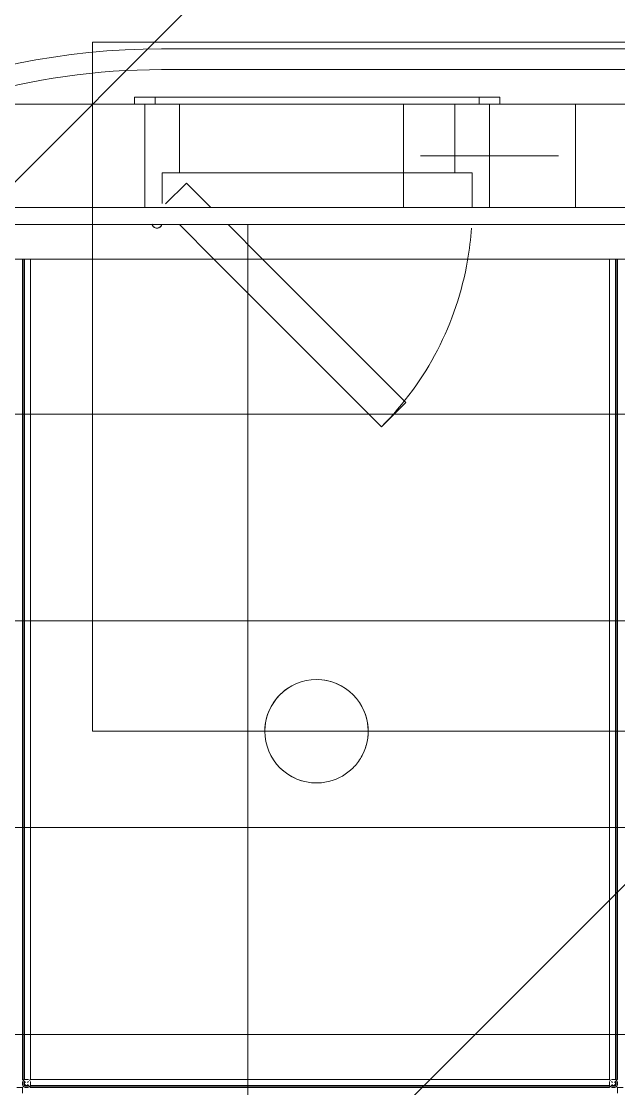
# Model space of a CAD drawing. Header units: millimetres. Extents: x -57519 to 497916, y -349472 to 446842.
# Drawn here: x 312999 to 313866, y 49729 to 51277 of the extents above; entities that cross this region are included whole.
import ezdxf

# ---------------------------------------------------------------- set-up
doc = ezdxf.new("R2010")
doc.units = ezdxf.units.MM
for name, color, linetype, lineweight in [('A-CLNG', 13, 'Continuous', 5), ('A-DETL-GENF', 92, 'Continuous', 5), ('A-DOOR', 31, 'Continuous', 5), ('A-DOOR-FRAM', 31, 'Continuous', 5), ('A-FLOR', 192, 'Continuous', 5), ('A-FLOR-PATT', 8, 'Continuous', 5), ('A-GLAZ', 151, 'Continuous', 5), ('A-WALL', 113, 'Continuous', 20), ('E-LITE-EQPM', 33, 'Continuous', 5)]:
    doc.layers.add(name, color=color, linetype=linetype, lineweight=lineweight)

# ---------------------------------------------------------------- blocks, each defined once
blk = doc.blocks.new('DLN-Access Panel__AP01_ - _AP04_ 450 x 650 _WH_-V190-SITE COVERAGE')
at = {"layer": 'A-DOOR'}
for p, q in [((-265, 75), (-265, 85)), ((-265, 85), (-265, 75)), ((265, 85), (-265, 85)), ((-265, 85), (-235, 85)), ((-235, 85), (-235, 75)), ((-235, 85), (235, 85)), ((235, 85), (-235, 85)), ((-235, 75), (-235, 85)), ((-235, 85), (235, 85)), ((235, 85), (235, 75)), ((235, 85), (235, 75)), ((235, 85), (265, 85)), ((265, 75), (265, 85)), ((265, 75), (265, 85)), ((-265, 75), (265, 75)), ((-265, 75), (-250, 75)), ((-250, 75), (-235, 75)), ((235, 75), (-235, 75)), ((-235, 75), (-200, 75)), ((-235, 75), (-200, 75)), ((-200, 75), (200, 75)), ((-200, 75), (200, 75)), ((200, 75), (235, 75)), ((200, 75), (235, 75)), ((235, 75), (250, 75)), ((250, 75), (265, 75)), ((-189.6, -39.6), (-219.9, -69.9)), ((-154.3, -75), (-189.6, -39.6)), ((265, -75), (-265, -75)), ((-265, -75), (-250, -75)), ((-250, -75), (-240, -75)), ((-225, -75), (-240, -75)), ((-240, -75), (-225, -75)), ((-187.5, -75), (-240, -75)), ((-240, -75), (-187.5, -75)), ((-225, -75), (-240, -75)), ((-240, -75), (-225, -75)), ((-225, -75), (-240, -75)), ((-240, -75), (-225, -75)), ((-235, -75), (235, -75)), ((-225, -75), (-235, -75)), ((-235, -75), (-225, -75)), ((-187.5, -75), (-225, -75)), ((-225, -75), (-187.5, -75)), ((-187.5, -75), (-225, -75)), ((-225, -75), (-187.5, -75)), ((225, -75), (-187.5, -75)), ((-187.5, -75), (225, -75)), ((235, -75), (225, -75)), ((225, -75), (235, -75)), ((235, -75), (250, -75)), ((250, -75), (265, -75)), ((-200, -100), (-150, -150)), ((-79.3, -150), (-129.3, -100)), ((-150, -150), (93.2, -393.2)), ((128.6, -357.8), (-79.3, -150)), ((93.2, -393.2), (128.6, -357.8))]:
    blk.add_line(p, q, dxfattribs=at)
for centre, radius, start, end in [((-232.5, -97.5), 7.5, 195, 345), ((-232.5, -97.5), 7.5, 195, 240), ((-232.5, -97.5), 7.5, 195, 255), ((-232.5, -97.5), 7.5, 195, 210), ((-232.5, -97.5), 7.5, 199.4712, 345.4065), ((-232.5, -97.5), 7.5, 199.4712, 345.4065), ((-232.5, -97.5), 7.5, 199.4712, 345.4065), ((-232.5, -97.5), 7.5, 199.4712, 345.4065), ((-232.5, -97.5), 7.5, 210, 225), ((-232.5, -97.5), 7.5, 225, 240), ((-232.5, -97.5), 7.5, 240, 345), ((-232.5, -97.5), 7.5, 240, 330), ((-232.5, -97.5), 7.5, 255, 270), ((-232.5, -97.5), 7.5, 270, 315), ((-232.5, -97.5), 7.5, 315, 345), ((-232.5, -97.5), 7.5, 330, 345), ((-225, -75), 450, 350.1994, 356.1511), ((-225, -75), 450, 315, 350.1994)]:
    blk.add_arc(centre, radius, start, end, dxfattribs=at)
at = {"layer": 'A-DOOR-FRAM'}
for p, q in [((250, 75), (-250, 75)), ((-250, 75), (-250, -75)), ((-250, 75), (-250, -75)), ((-235, 75), (-250, 75)), ((-200, 75), (-235, 75)), ((-200, -25), (-200, 75)), ((-200, -25), (-200, 75)), ((-200, 75), (200, 75)), ((200, 75), (-200, 75)), ((200, 75), (-200, 75)), ((200, -25), (200, 75)), ((200, 75), (200, -25)), ((235, 75), (200, 75)), ((250, 75), (235, 75)), ((250, 75), (250, -75)), ((250, -75), (250, 75)), ((-225, -69.5), (-225, -25)), ((-225, -69.5), (-225, -25)), ((-225, -25), (225, -25)), ((-200, -25), (-225, -25)), ((200, -25), (-200, -25)), ((-200, -25), (200, -25)), ((200, -25), (-200, -25)), ((225, -25), (200, -25)), ((225, -75), (225, -25)), ((225, -25), (225, -75)), ((-250, -75), (250, -75)), ((-240, -75), (-250, -75)), ((-225, -75), (-235, -75)), ((225, -75), (-225, -75)), ((-187.5, -75), (-225, -75)), ((-187.5, -75), (-225, -75)), ((225, -75), (-187.5, -75)), ((225, -75), (-187.5, -75)), ((235, -75), (225, -75)), ((250, -75), (235, -75))]:
    blk.add_line(p, q, dxfattribs=at)
blk = doc.blocks.new('DLN_Louvre - 250x250 _WH_-V192-SITE COVERAGE')
at = {"layer": 'A-GLAZ'}
for p, q in [((-100, 0), (0.3, 0)), ((0.3, 0), (50.3, 0)), ((50.3, 0), (100, 0))]:
    blk.add_line(p, q, dxfattribs=at)
blk = doc.blocks.new('Ceilings 10 - Ceilings 10-14177161-SITE COVERAGE')
at = {"layer": 'A-CLNG'}
for p, q in [((64189.3, 50932.5), (64239.3, 50932.5)), ((64238.8, 50932.5), (64237.3, 50932.5)), ((64237.3, 49742.5), (64237.3, 50932.5)), ((64238.8, 50932.5), (64239.5, 50932.5)), ((64239.3, 50932.5), (64247.8, 50932.5)), ((64244.8, 50932.5), (64239.3, 50932.5)), ((64239.3, 50932.5), (64239.3, 49732.5)), ((64239.3, 49732.5), (64239.3, 50932.5)), ((64239.3, 49742.5), (64239.3, 50932.5)), ((64239.3, 49742.5), (64239.3, 50932.5)), ((64239.5, 50932.5), (64240.2, 50932.5)), ((64240.2, 50932.5), (64240.3, 50932.5)), ((64240.3, 49742.5), (64240.3, 50932.5)), ((64240.3, 50932.5), (64240.7, 50932.5)), ((64240.7, 50932.5), (64241.8, 50932.5)), ((64241.8, 50932.5), (64244.8, 50932.5)), ((64244.8, 50932.5), (64245.5, 50932.5)), ((64245.2, 50932.5), (64244.8, 50932.5)), ((64246.2, 50932.5), (64245.2, 50932.5)), ((64245.5, 50932.5), (64245.9, 50932.5)), ((64245.9, 50932.5), (64246.3, 50932.5)), ((64246.3, 50932.5), (64246.2, 50932.5)), ((64247.8, 50932.5), (64249.2, 50932.5)), ((64249.3, 50932.5), (64247.8, 50932.5)), ((64249.2, 50932.5), (64249.3, 50932.5)), ((64249.3, 49742.5), (64249.3, 50932.5)), ((65089.3, 50932.5), (65089.3, 50247.5)), ((65090.8, 50932.5), (65089.3, 50932.5)), ((65089.3, 50932.5), (65089.3, 50932.5)), ((65089.3, 50932.5), (65090.8, 50932.5)), ((65099.3, 50932.5), (65090.8, 50932.5)), ((65093.8, 50932.5), (65092.3, 50932.5)), ((65092.3, 50932.5), (65092.7, 50932.5)), ((65092.7, 50932.5), (65093.8, 50932.5)), ((65099.3, 50932.5), (65093.8, 50932.5)), ((65093.8, 50932.5), (65096.8, 50932.5)), ((65096.8, 50932.5), (65097.5, 50932.5)), ((65097.5, 50932.5), (65098.3, 50932.5)), ((65098.3, 50932.5), (65098.3, 50247.5)), ((65098.3, 50932.5), (65098.3, 50932.5)), ((65098.3, 50932.5), (65098.5, 50932.5)), ((65098.5, 50932.5), (65099, 50932.5)), ((65099, 50932.5), (65099.4, 50932.5)), ((65099.3, 50247.5), (65099.3, 50932.5)), ((65099.3, 50932.5), (65099.3, 50247.5)), ((65149.3, 50932.5), (65099.3, 50932.5)), ((65099.3, 50247.5), (65099.3, 50932.5)), ((65099.3, 50247.5), (65099.3, 50932.5)), ((65099.4, 50932.5), (65099.8, 50932.5)), ((65101.3, 50932.5), (65099.8, 50932.5)), ((65101.3, 50247.5), (65101.3, 50932.5)), ((65089.3, 50247.5), (65089.3, 49742.5)), ((65098.3, 50247.5), (65098.3, 49742.5)), ((65099.3, 49732.5), (65099.3, 50247.5)), ((65099.3, 50247.5), (65099.3, 49732.5)), ((65099.3, 49742.5), (65099.3, 50247.5)), ((65099.3, 49742.5), (65099.3, 50247.5)), ((65101.3, 49742.5), (65101.3, 50247.5)), ((64237.3, 49738), (64237.3, 49739.5)), ((64237.3, 49733.5), (64237.3, 49739.5)), ((64237.3, 49735), (64237.3, 49738)), ((64240.1, 49742.5), (64238.8, 49742.5)), ((64238.8, 49739.5), (64239.9, 49739.5)), ((64239.3, 49742.5), (64244.8, 49742.5)), ((64239.3, 49739.4), (64239.3, 49739.5)), ((64239.3, 49734.7), (64239.3, 49739.5)), ((64239.3, 49739.3), (64239.3, 49739.4)), ((64239.3, 49738.4), (64239.3, 49739.3)), ((64239.3, 49738), (64239.3, 49738.4)), ((64239.3, 49732.5), (64239.3, 49738)), ((64239.9, 49739.5), (64240.3, 49739.5)), ((64240.2, 49742.5), (64240.1, 49742.5)), ((64240.3, 49742.5), (64240.2, 49742.5)), ((64241.8, 49742.5), (64240.3, 49742.5)), ((64240.3, 49733.5), (64240.3, 49739.5)), ((64244.8, 49742.5), (64241.8, 49742.5)), ((64246.3, 49742.5), (64244.8, 49742.5)), ((64244.8, 49742.5), (64246.3, 49742.5)), ((65089.3, 49742.5), (64249.3, 49742.5)), ((64249.3, 49739.5), (64249.3, 49739.3)), ((64249.3, 49738), (64249.3, 49739.5)), ((64249.3, 49739.3), (64249.3, 49738.4)), ((64249.3, 49738.4), (64249.3, 49738)), ((64249.3, 49738), (64249.3, 49735)), ((64249.3, 49732.5), (64249.3, 49738)), ((65089.3, 49738), (65089.3, 49739.5)), ((65089.3, 49739.5), (65089.3, 49738)), ((65089.3, 49735), (65089.3, 49738)), ((65089.3, 49738), (65089.3, 49732.5)), ((65092.7, 49742.5), (65092.3, 49742.5)), ((65092.3, 49742.5), (65093.8, 49742.5)), ((65093, 49742.5), (65092.7, 49742.5)), ((65093.4, 49742.5), (65093, 49742.5)), ((65093.8, 49742.5), (65093.4, 49742.5)), ((65096.8, 49742.5), (65093.8, 49742.5)), ((65093.8, 49742.5), (65099.3, 49742.5)), ((65097.9, 49742.5), (65096.8, 49742.5)), ((65098.3, 49742.5), (65097.9, 49742.5)), ((65098.3, 49742.5), (65098.3, 49742.5)), ((65099, 49742.5), (65098.3, 49742.5)), ((65098.3, 49739.5), (65098.3, 49733.5)), ((65098.3, 49739.5), (65099.4, 49739.5)), ((65099.8, 49742.5), (65099, 49742.5)), ((65099.3, 49739.5), (65099.3, 49738)), ((65099.3, 49734.7), (65099.3, 49739.5)), ((65099.3, 49738), (65099.3, 49732.5)), ((65099.4, 49739.5), (65099.8, 49739.5)), ((65101.3, 49739.5), (65101.3, 49738)), ((65101.3, 49733.5), (65101.3, 49739.5)), ((65101.3, 49738), (65101.3, 49735)), ((64237.3, 49730.5), (64229.3, 49730.5)), ((64237.3, 49733.5), (64237.3, 49735)), ((64237.3, 49722.5), (64237.3, 49730.5)), ((64239.3, 49732.5), (64239.3, 49734.7)), ((64239.3, 49732.5), (65099.3, 49732.5)), ((65099.3, 49732.5), (64239.3, 49732.5)), ((64239.3, 49732.5), (64244.8, 49732.5)), ((64246.3, 49732.5), (64239.3, 49732.5)), ((64246.3, 49733.5), (64240.3, 49733.5)), ((64246.3, 49730.5), (64240.3, 49730.5)), ((64240.3, 49730.5), (64241.8, 49730.5)), ((64241.8, 49730.5), (64244.8, 49730.5)), ((64244.8, 49732.5), (64245.9, 49732.5)), ((64244.8, 49730.5), (64246.3, 49730.5)), ((64245.9, 49732.5), (64246.1, 49732.5)), ((64246.1, 49732.5), (64246.2, 49732.5)), ((64246.2, 49732.5), (64246.3, 49732.5)), ((64246.3, 49732.7), (64246.3, 49733.5)), ((64246.3, 49732.4), (64246.3, 49732.7)), ((64246.3, 49732), (64246.3, 49732.4)), ((64249.3, 49735), (64249.3, 49733.7)), ((64249.3, 49733.7), (64249.3, 49733.5)), ((65089.3, 49733.5), (64249.3, 49733.5)), ((64249.3, 49733.5), (64249.3, 49732.7)), ((64249.3, 49733.5), (64249.3, 49733.5)), ((64249.3, 49732.7), (64249.3, 49732.4)), ((65089.3, 49732.5), (64249.3, 49732.5)), ((65089.3, 49732.5), (64249.3, 49732.5)), ((64249.3, 49732.4), (64249.3, 49732)), ((65089.3, 49730.5), (64249.3, 49730.5)), ((65089.3, 49733.5), (65089.3, 49735)), ((65089.3, 49732), (65089.3, 49733.5)), ((65098.3, 49733.5), (65092.3, 49733.5)), ((65092.3, 49733.5), (65092.3, 49733.4)), ((65092.3, 49733.4), (65092.3, 49732.7)), ((65092.3, 49732.7), (65092.3, 49732.4)), ((65092.3, 49732.5), (65093.8, 49732.5)), ((65099.3, 49732.5), (65092.3, 49732.5)), ((65092.3, 49732.4), (65092.3, 49732)), ((65092.3, 49730.5), (65093.8, 49730.5)), ((65098.3, 49730.5), (65092.3, 49730.5)), ((65099.3, 49732.5), (65093.8, 49732.5)), ((65093.8, 49730.5), (65096.8, 49730.5)), ((65096.8, 49730.5), (65098.3, 49730.5)), ((65099.3, 49732.5), (65099.3, 49734.7)), ((65101.3, 49735), (65101.3, 49733.5)), ((65109.3, 49730.5), (65101.3, 49730.5)), ((65101.3, 49722.5), (65101.3, 49730.5))]:
    blk.add_line(p, q, dxfattribs=at)
for points in [[(64237.3, 49742.5), (64237.3, 49742.5), (64237.3, 49742.5), (64237.3, 49742.4), (64237.3, 49742.4)], [(64240.3, 49739.5), (64240.3, 49739.5), (64240.3, 49739.5), (64240.3, 49739.4), (64240.4, 49739.4), (64240.5, 49739.3), (64240.6, 49739.2), (64240.7, 49739.1), (64240.7, 49739.1)], [(64240.7, 49739.1), (64240.7, 49739), (64240.8, 49739), (64241, 49738.8), (64241.1, 49738.7), (64241.2, 49738.6), (64241.2, 49738.6)], [(64241.2, 49738.6), (64241.3, 49738.5), (64241.5, 49738.3), (64241.7, 49738.1), (64241.8, 49738)], [(64244.8, 49738), (64244.9, 49738.1), (64245, 49738.2), (64245.1, 49738.3)], [(64245.1, 49738.3), (64245, 49738.2), (64244.9, 49738.1), (64244.8, 49738)], [(64245.1, 49738.3), (64245.2, 49738.4), (64245.3, 49738.5), (64245.4, 49738.6)], [(64245.4, 49738.6), (64245.3, 49738.5), (64245.2, 49738.4), (64245.1, 49738.3)], [(64245.4, 49738.6), (64245.4, 49738.6), (64245.5, 49738.7), (64245.6, 49738.8), (64245.8, 49739), (64245.8, 49739), (64245.9, 49739.1)], [(64245.6, 49738.8), (64245.6, 49738.8), (64245.5, 49738.7), (64245.4, 49738.6), (64245.4, 49738.6)], [(64246.1, 49739.3), (64246.1, 49739.3), (64246, 49739.2), (64245.9, 49739.1), (64245.8, 49739), (64245.7, 49738.9), (64245.6, 49738.8)], [(64245.9, 49739.1), (64245.9, 49739.1), (64246, 49739.2), (64246.1, 49739.3), (64246.1, 49739.3)], [(64246.1, 49739.3), (64246.1, 49739.3), (64246.2, 49739.4), (64246.2, 49739.4), (64246.3, 49739.5), (64246.3, 49739.5), (64246.3, 49739.5)], [(64246.2, 49739.4), (64246.2, 49739.4), (64246.2, 49739.4), (64246.1, 49739.3), (64246.1, 49739.3)], [(64246.3, 49739.5), (64246.3, 49739.5), (64246.3, 49739.5), (64246.3, 49739.4), (64246.2, 49739.4)], [(64249.1, 49742.3), (64249.1, 49742.3), (64249.2, 49742.4), (64249.2, 49742.4), (64249.2, 49742.4)], [(64249.3, 49742.5), (64249.3, 49742.5), (64249.3, 49742.5), (64249.3, 49742.4), (64249.2, 49742.4)], [(64249.2, 49742.4), (64249.3, 49742.4), (64249.3, 49742.5), (64249.3, 49742.5), (64249.3, 49742.5)], [(65089.3, 49742.4), (65089.3, 49742.4), (65089.3, 49742.5), (65089.3, 49742.5), (65089.3, 49742.5)], [(65089.3, 49742.5), (65089.3, 49742.5), (65089.3, 49742.5), (65089.3, 49742.4), (65089.3, 49742.4)], [(65089.3, 49742.4), (65089.4, 49742.4), (65089.4, 49742.4), (65089.5, 49742.3), (65089.5, 49742.3)], [(65096.8, 49738), (65096.9, 49738.1), (65097.1, 49738.3), (65097.3, 49738.5), (65097.4, 49738.6)], [(65097.4, 49738.6), (65097.4, 49738.6), (65097.5, 49738.7), (65097.6, 49738.8), (65097.8, 49739), (65097.9, 49739.1), (65098, 49739.2), (65098.1, 49739.3), (65098.2, 49739.4), (65098.2, 49739.4), (65098.3, 49739.5), (65098.3, 49739.5), (65098.3, 49739.5)], [(65100.9, 49742.1), (65100.9, 49742.1), (65101, 49742.2), (65101.1, 49742.3), (65101.1, 49742.3)], [(65101.1, 49742.3), (65101.1, 49742.3), (65101.2, 49742.4), (65101.2, 49742.4), (65101.2, 49742.4)], [(65101.2, 49742.4), (65101.3, 49742.4), (65101.3, 49742.5), (65101.3, 49742.5), (65101.3, 49742.5)], [(64237.5, 49730.7), (64237.5, 49730.7), (64237.4, 49730.6), (64237.3, 49730.5), (64237.3, 49730.5), (64237.3, 49730.5), (64237.3, 49730.5)], [(64238, 49731.1), (64237.9, 49731.1), (64237.8, 49731), (64237.7, 49730.9), (64237.6, 49730.8), (64237.5, 49730.7), (64237.5, 49730.7)], [(64238.2, 49731.4), (64238.2, 49731.4), (64238.1, 49731.3), (64238, 49731.2), (64238, 49731.1)], [(64238.5, 49731.7), (64238.4, 49731.6), (64238.3, 49731.5), (64238.2, 49731.4)], [(64238.8, 49732), (64238.7, 49731.9), (64238.6, 49731.8), (64238.5, 49731.7)], [(64239.9, 49733.1), (64239.8, 49733), (64239.8, 49733), (64239.7, 49732.9), (64239.6, 49732.8)], [(64240.2, 49733.4), (64240.2, 49733.4), (64240.2, 49733.4), (64240.1, 49733.3), (64240, 49733.2), (64239.9, 49733.1), (64239.9, 49733.1)], [(64240.3, 49733.5), (64240.3, 49733.5), (64240.3, 49733.5), (64240.3, 49733.4), (64240.2, 49733.4)], [(64241, 49734.1), (64240.9, 49734.1), (64240.8, 49734), (64240.7, 49733.9), (64240.6, 49733.8), (64240.5, 49733.7), (64240.4, 49733.6), (64240.3, 49733.5), (64240.3, 49733.5), (64240.3, 49733.5), (64240.3, 49733.5)], [(64245.1, 49734.7), (64245, 49734.8), (64244.9, 49734.9), (64244.8, 49735)], [(64245.4, 49734.4), (64245.3, 49734.5), (64245.2, 49734.6), (64245.1, 49734.7)], [(64246.3, 49733.5), (64246.3, 49733.5), (64246.3, 49733.5), (64246.2, 49733.5), (64246.2, 49733.6), (64246.1, 49733.7), (64246, 49733.8), (64245.9, 49733.9), (64245.8, 49734), (64245.6, 49734.1), (64245.5, 49734.3), (64245.4, 49734.4), (64245.4, 49734.4)], [(64249.3, 49730.5), (64249.3, 49730.5), (64249.3, 49730.5), (64249.3, 49730.5), (64249.2, 49730.5)], [(65089.3, 49730.5), (65089.3, 49730.5), (65089.3, 49730.5), (65089.3, 49730.5), (65089.3, 49730.5)], [(65093.2, 49734.4), (65093.2, 49734.4), (65093.1, 49734.3), (65093, 49734.1), (65092.8, 49734), (65092.7, 49733.9), (65092.6, 49733.8), (65092.5, 49733.7), (65092.4, 49733.6), (65092.3, 49733.5), (65092.3, 49733.5), (65092.3, 49733.5), (65092.3, 49733.5)], [(65093.8, 49735), (65093.7, 49734.9), (65093.5, 49734.7), (65093.3, 49734.5), (65093.2, 49734.4)], [(65099, 49732.8), (65098.9, 49732.9), (65098.8, 49733), (65098.7, 49733.1), (65098.6, 49733.2), (65098.5, 49733.3), (65098.4, 49733.4), (65098.3, 49733.4), (65098.3, 49733.5), (65098.3, 49733.5), (65098.3, 49733.5)], [(65099.2, 49732.6), (65099.2, 49732.6), (65099.1, 49732.7), (65099, 49732.8), (65099, 49732.8)], [(65099.8, 49732), (65099.7, 49732.1), (65099.5, 49732.3), (65099.3, 49732.5), (65099.2, 49732.6)]]:
    blk.add_open_spline(points, degree=3, dxfattribs=at)
for points, knots in [([(64237.3, 49742.4), (64237.4, 49742.4), (64237.4, 49742.4), (64237.5, 49742.3), (64237.6, 49742.2), (64237.7, 49742.1), (64237.8, 49742), (64238, 49741.8), (64238.1, 49741.7), (64238.3, 49741.5), (64238.5, 49741.3), (64238.7, 49741.1), (64238.8, 49741)], [-0.8571429, -0.8571429, -0.8571429, -0.8571429, -0.7857143, -0.7142857, -0.6428571, -0.5714286, -0.5, -0.4285714, -0.3571429, -0.2857143, -0.1428571, 0, 0, 0, 0]), ([(64249.2, 49742.4), (64249.2, 49742.4), (64249.2, 49742.4), (64249.1, 49742.3), (64249, 49742.2), (64248.9, 49742.1), (64248.8, 49742), (64248.6, 49741.8), (64248.5, 49741.7), (64248.3, 49741.5), (64248.1, 49741.3), (64247.9, 49741.1), (64247.8, 49741)], [-0.8571429, -0.8571429, -0.8571429, -0.8571429, -0.7857143, -0.7142857, -0.6428571, -0.5714286, -0.5, -0.4285714, -0.3571429, -0.2857143, -0.1428571, 0, 0, 0, 0]), ([(64247.8, 49741), (64247.9, 49741.1), (64248.1, 49741.3), (64248.3, 49741.5), (64248.5, 49741.7), (64248.6, 49741.8), (64248.8, 49742), (64248.9, 49742.1), (64249, 49742.2), (64249.1, 49742.3), (64249.1, 49742.3)], [-1, -1, -1, -1, -0.8571429, -0.7142857, -0.6428571, -0.5714286, -0.5, -0.4285714, -0.3571429, -0.2857143, -0.2857143, -0.2857143, -0.2857143]), ([(65090.8, 49741), (65090.7, 49741.1), (65090.5, 49741.3), (65090.3, 49741.5), (65090.1, 49741.7), (65090, 49741.8), (65089.8, 49742), (65089.7, 49742.1), (65089.6, 49742.2), (65089.5, 49742.3), (65089.4, 49742.4), (65089.4, 49742.4), (65089.3, 49742.4)], [0, 0, 0, 0, 0.1428571, 0.2857143, 0.3571429, 0.4285714, 0.5, 0.5714286, 0.6428571, 0.7142857, 0.7857143, 0.8571429, 0.8571429, 0.8571429, 0.8571429]), ([(65089.5, 49742.3), (65089.5, 49742.3), (65089.6, 49742.2), (65089.7, 49742.1), (65089.8, 49742), (65090, 49741.8), (65090.1, 49741.7), (65090.3, 49741.5), (65090.5, 49741.3), (65090.7, 49741.1), (65090.8, 49741)], [0.2857143, 0.2857143, 0.2857143, 0.2857143, 0.3571429, 0.4285714, 0.5, 0.5714286, 0.6428571, 0.7142857, 0.8571429, 1, 1, 1, 1]), ([(65092.3, 49739.5), (65092.3, 49739.5), (65092.3, 49739.5), (65092.3, 49739.4), (65092.4, 49739.4), (65092.5, 49739.3), (65092.6, 49739.2), (65092.7, 49739.1), (65092.8, 49739), (65093, 49738.8), (65093.1, 49738.7), (65093.3, 49738.5), (65093.5, 49738.3), (65093.7, 49738.1), (65093.8, 49738)], [0, 0, 0, 0, 0.071429, 0.142857, 0.214286, 0.285714, 0.357143, 0.428571, 0.5, 0.571429, 0.642857, 0.714286, 0.857143, 1, 1, 1, 1]), ([(65093.8, 49738), (65093.7, 49738.1), (65093.5, 49738.3), (65093.3, 49738.5), (65093.1, 49738.7), (65093, 49738.8), (65092.8, 49739), (65092.7, 49739.1), (65092.6, 49739.2), (65092.5, 49739.3), (65092.4, 49739.4), (65092.3, 49739.4), (65092.3, 49739.5), (65092.3, 49739.5), (65092.3, 49739.5)], [0, 0, 0, 0, 0.142857, 0.285714, 0.357143, 0.428571, 0.5, 0.571429, 0.642857, 0.714286, 0.785714, 0.857143, 0.928571, 1, 1, 1, 1]), ([(65099.8, 49741), (65099.9, 49741.1), (65100.1, 49741.3), (65100.3, 49741.5), (65100.5, 49741.7), (65100.6, 49741.8), (65100.8, 49742), (65100.8, 49742), (65100.9, 49742.1)], [0, 0, 0, 0, 0.1428571, 0.2857143, 0.3571429, 0.4285714, 0.5, 0.5714286, 0.5714286, 0.5714286, 0.5714286]), ([(64239.6, 49732.8), (64239.6, 49732.8), (64239.5, 49732.7), (64239.3, 49732.5), (64239.1, 49732.3), (64238.9, 49732.1), (64238.8, 49732)], [-0.4285714, -0.4285714, -0.4285714, -0.4285714, -0.3571429, -0.2857143, -0.1428571, 0, 0, 0, 0]), ([(64241.8, 49735), (64241.7, 49734.9), (64241.5, 49734.7), (64241.3, 49734.5), (64241.1, 49734.3), (64241, 49734.2), (64241, 49734.1)], [-1, -1, -1, -1, -0.8571429, -0.7142857, -0.6428571, -0.5714286, -0.5714286, -0.5714286, -0.5714286]), ([(64249.2, 49730.5), (64249.2, 49730.6), (64249.2, 49730.6), (64249.1, 49730.7), (64249, 49730.8), (64248.9, 49730.9), (64248.8, 49731), (64248.6, 49731.1), (64248.5, 49731.3), (64248.3, 49731.5), (64248.1, 49731.7), (64247.9, 49731.9), (64247.8, 49732)], [-0.8571429, -0.8571429, -0.8571429, -0.8571429, -0.7857143, -0.7142857, -0.6428571, -0.5714286, -0.5, -0.4285714, -0.3571429, -0.2857143, -0.1428571, 0, 0, 0, 0]), ([(65090.8, 49732), (65090.7, 49731.9), (65090.5, 49731.7), (65090.3, 49731.5), (65090.1, 49731.3), (65090, 49731.1), (65089.8, 49731), (65089.7, 49730.9), (65089.6, 49730.8), (65089.5, 49730.7), (65089.4, 49730.6), (65089.4, 49730.6), (65089.3, 49730.5)], [0, 0, 0, 0, 0.1428571, 0.2857143, 0.3571429, 0.4285714, 0.5, 0.5714286, 0.6428571, 0.7142857, 0.7857143, 0.8571429, 0.8571429, 0.8571429, 0.8571429]), ([(65098.3, 49733.5), (65098.3, 49733.5), (65098.3, 49733.5), (65098.2, 49733.5), (65098.2, 49733.6), (65098.1, 49733.7), (65098, 49733.8), (65097.9, 49733.9), (65097.8, 49734), (65097.6, 49734.1), (65097.5, 49734.3), (65097.3, 49734.5), (65097.1, 49734.7), (65096.9, 49734.9), (65096.8, 49735)], [0, 0, 0, 0, 0.071429, 0.142857, 0.214286, 0.285714, 0.357143, 0.428571, 0.5, 0.571429, 0.642857, 0.714286, 0.857143, 1, 1, 1, 1]), ([(65101.3, 49730.5), (65101.3, 49730.5), (65101.3, 49730.5), (65101.2, 49730.5), (65101.2, 49730.6), (65101.1, 49730.7), (65101, 49730.8), (65100.9, 49730.9), (65100.8, 49731), (65100.6, 49731.1), (65100.5, 49731.3), (65100.3, 49731.5), (65100.1, 49731.7), (65099.9, 49731.9), (65099.8, 49732)], [0, 0, 0, 0, 0.071429, 0.142857, 0.214286, 0.285714, 0.357143, 0.428571, 0.5, 0.571429, 0.642857, 0.714286, 0.857143, 1, 1, 1, 1])]:
    blk.add_open_spline(points, degree=3, knots=knots, dxfattribs=at)
blk = doc.blocks.new('DLN_Face Base lighting-01 - 150mm _R_-V462-SITE COVERAGE')
at = {"layer": 'E-LITE-EQPM'}
for start, end in [(90, 180), (90, 120), (60, 90), (75, 90), (60, 75), (45, 60), (15, 45), (15, 45), (150, 177.7668), (360, 15), (180, 270), (315, 360), (315, 345), (210, 270), (270, 315)]:
    blk.add_arc((0, 0), 75, start, end, dxfattribs=at)

msp = doc.modelspace()

# ---------------------------------------------------------------- hatches: boundary and pattern name
at = {"layer": 'A-DETL-GENF'}
h = msp.add_hatch(dxfattribs=at)
h.set_pattern_fill('FP_40', color=250, style=0, pattern_type=2)
h.set_pattern_definition([(45, (248763.4, 0), (-1257.236, 1257.236), []), (45, (248763.4, 1905), (-1257.236, 1257.236), [])])
h.paths.add_polyline_path([(325750.1, -8642.5), (328562.7, -8642.5), (328562.7, 4657.5), (341312.7, 4657.5), (341312.7, 30557.5), (342712.7, 30557.5), (342712.7, 48907.7), (339962.7, 48907.7), (339962.7, 52157.5), (338962.7, 52157.5), (338962.7, 53757.5), (297512.7, 53757.5), (297512.7, 52247.5), (286277.7, 52247.5), (286277.7, 34407.5), (285902.7, 34407.5), (285902.7, 7407.5), (286277.7, 7407.5), (286277.7, -2267.5), (315555.2, -2267.5), (315555.2, -8642.5), (321257.1, -8642.5)], flags=0)
at = {"layer": 'A-FLOR-PATT'}
h = msp.add_hatch(dxfattribs=at)
h.set_pattern_fill('FP_20', color=256, style=0, pattern_type=2)
h.set_pattern_definition([(90, (321127.73, 26107.5), (-600, 4e-14), []), (180, (321127.73, 26107.5), (4e-14, -300), [])])
h.paths.add_polyline_path([(318727.7, 40207.5), (319852.7, 40207.5), (319852.7, 42282.5), (318727.7, 42282.5), (318727.7, 40387.1)], flags=0)
h.paths.add_polyline_path([(319502.7, 40920), (319470.4, 40924.2), (319423.3, 40949.7), (319406.2, 40967.2), (319391.4, 40990), (319381.5, 41016.5), (319377.7, 41045), (319382, 41077.3), (319407.5, 41124.4), (319423.3, 41140.2), (319447.7, 41156.3), (319474.3, 41166.2), (319502.7, 41170), (319552.9, 41158.4), (319582.2, 41140.2), (319602.7, 41118.2), (319615.9, 41095.6), (319624, 41073.5), (319627.7, 41045), (319623.5, 41012.6), (319598, 40965.6), (319580.5, 40948.5), (319557.7, 40933.6), (319531.2, 40923.7)], flags=0)
h.paths.add_polyline_path([(319502.7, 41878.3), (319470.4, 41882.6), (319423.3, 41908.1), (319406.2, 41925.5), (319391.4, 41948.3), (319381.5, 41974.8), (319377.7, 42003.3), (319382, 42035.7), (319407.5, 42082.7), (319423.3, 42098.6), (319447.7, 42114.7), (319474.3, 42124.6), (319502.7, 42128.3), (319552.9, 42116.7), (319582.2, 42098.6), (319602.7, 42076.6), (319615.9, 42053.9), (319624, 42031.8), (319627.7, 42003.3), (319623.5, 41971), (319598, 41923.9), (319580.5, 41906.8), (319557.7, 41892), (319531.2, 41882.1)], flags=0)
h.paths.add_polyline_path([(319502.7, 42882.5), (319470.4, 42886.7), (319423.3, 42912.2), (319406.2, 42929.7), (319391.7, 42951.7), (319381.5, 42979), (319379.2, 43018.9), (319382, 43039.8), (319407.5, 43086.9), (319423.3, 43102.7), (319447.7, 43118.8), (319474.3, 43128.7), (319502.7, 43132.5), (319552.9, 43120.9), (319582.2, 43102.7), (319599.3, 43085.3), (319615.9, 43058.1), (319624, 43036), (319627.7, 43007.5), (319623.5, 42975.1), (319598, 42928.1), (319580.5, 42911), (319557.7, 42896.1), (319531.2, 42886.2)], flags=0)
h.paths.add_polyline_path([(313944.2, 42882.5), (317127.7, 42882.5), (317127.7, 44132.5), (317277.7, 44128.6), (317277.7, 42882.5), (319852.7, 42882.5), (319852.7, 44957.5), (318727.7, 44957.5), (318733, 43632.5), (318733.7, 43632.5), (318733.7, 43538.5), (318927.7, 43538.5), (318927.7, 43532.5), (318527.7, 43532.5), (318527.7, 44957.5), (312652.7, 44957.5), (312652.7, 42882.5), (313944.2, 42882.5)], flags=0)
h.paths.add_polyline_path([(317902.7, 43182.5), (317870.4, 43186.7), (317823.3, 43212.2), (317806.2, 43229.7), (317791.4, 43252.5), (317781.5, 43279), (317777.7, 43307.5), (317782, 43339.8), (317807.5, 43386.9), (317823.3, 43402.7), (317847.7, 43418.8), (317887.3, 43430.5), (317902.7, 43432.5), (317952.9, 43420.9), (317982.2, 43402.7), (317999.3, 43385.3), (318015.9, 43358.1), (318024.6, 43331.2), (318027.7, 43307.5), (318023.5, 43275.1), (317998, 43228.1), (317980.5, 43211), (317957.7, 43196.1), (317931.2, 43186.2)], flags=0)
h.paths.add_polyline_path([(316602.7, 43232.5), (316565.2, 43242.5), (316537.8, 43270), (316527.7, 43307.5), (316537.8, 43345), (316565.2, 43372.4), (316602.7, 43382.5), (316640.2, 43372.4), (316667.7, 43345), (316677.7, 43307.5), (316667.7, 43270), (316640.2, 43242.5), (316618.3, 43234.5)], flags=0)
h.paths.add_polyline_path([(315552.7, 43232.5), (315515.2, 43242.5), (315487.8, 43270), (315477.7, 43307.5), (315488.4, 43345.8), (315515.2, 43372.4), (315552.7, 43382.5), (315590.2, 43372.4), (315617.7, 43345), (315627.7, 43307.5), (315617.7, 43270), (315590.2, 43242.5), (315568.3, 43234.5)], flags=0)
h.paths.add_polyline_path([(314502.7, 43232.5), (314465.2, 43242.5), (314437.8, 43270), (314427.7, 43307.5), (314437.8, 43345), (314465.2, 43372.4), (314502.7, 43382.5), (314540.2, 43372.4), (314567.7, 43345), (314577.7, 43307.5), (314567.7, 43270), (314540.2, 43242.5), (314517.5, 43234.4)], flags=0)
h.paths.add_polyline_path([(313302.7, 43232.5), (313265.2, 43242.5), (313237.8, 43270), (313227.7, 43307.5), (313237.8, 43345), (313265.2, 43372.4), (313302.7, 43382.5), (313340.2, 43372.4), (313367.7, 43345), (313377.7, 43307.5), (313367.7, 43270), (313340.2, 43242.5), (313307.7, 43233.1)], flags=0)
h.paths.add_polyline_path([(319502.7, 43990.8), (319470.4, 43995.1), (319423.3, 44020.6), (319405.2, 44039.4), (319391.4, 44060.8), (319381.5, 44087.4), (319377.7, 44115.8), (319382, 44148.2), (319407.5, 44195.3), (319427.7, 44214.4), (319447.7, 44227.2), (319474.3, 44237.1), (319502.7, 44240.8), (319552.9, 44229.2), (319582.2, 44211.1), (319599.5, 44193.3), (319615.9, 44166.4), (319624, 44144.3), (319627.7, 44115.8), (319623.5, 44083.5), (319598, 44036.4), (319580.5, 44019.3), (319557.7, 44004.5), (319531.2, 43994.6)], flags=0)
h.paths.add_polyline_path([(317024, 44166.7), (317024, 44166.7), (317044.8, 44166.7)], flags=0)
h.paths.add_polyline_path([(317902.7, 44682.5), (317870.4, 44686.7), (317823.3, 44712.2), (317806.2, 44729.7), (317791.4, 44752.5), (317781.5, 44779), (317777.7, 44807.5), (317782, 44839.8), (317807.5, 44886.9), (317823.3, 44902.7), (317847.7, 44918.8), (317887.3, 44930.5), (317902.7, 44932.5), (317952.9, 44920.9), (317982.2, 44902.7), (317999.3, 44885.3), (318015.9, 44858.1), (318024, 44836), (318027.2, 44803.3), (318023.5, 44775.1), (317998, 44728.1), (317980.5, 44711), (317957.7, 44696.1), (317931.2, 44686.2)], flags=0)
h.paths.add_polyline_path([(315552.7, 44682.5), (315520.4, 44686.7), (315473.3, 44712.2), (315456.2, 44729.7), (315441.4, 44752.5), (315431.5, 44779), (315427.7, 44807.5), (315432, 44839.8), (315458, 44887.6), (315479.6, 44907.6), (315497.7, 44918.8), (315524.3, 44928.7), (315552.7, 44932.5), (315602.9, 44920.9), (315632.2, 44902.7), (315649.3, 44885.3), (315665.9, 44858.1), (315674, 44836), (315675.1, 44787.7), (315673.5, 44775.1), (315648, 44728.1), (315630.5, 44711), (315607.7, 44696.1), (315581.2, 44686.2)], flags=0)
h.paths.add_polyline_path([(316602.7, 44682.5), (316570.4, 44686.7), (316523.3, 44712.2), (316506.2, 44729.7), (316491.4, 44752.5), (316481.5, 44779), (316477.7, 44807.5), (316483.2, 44842.8), (316507.5, 44886.9), (316523.3, 44902.7), (316547.7, 44918.8), (316577.7, 44929.2), (316602.7, 44932.5), (316652.9, 44920.9), (316682.2, 44902.7), (316699.3, 44885.3), (316715.9, 44858.1), (316724, 44836), (316727.2, 44803.3), (316723.5, 44775.1), (316698, 44728.1), (316680.5, 44711), (316657.7, 44696.1), (316631.2, 44686.2)], flags=0)
h.paths.add_polyline_path([(313302.7, 44682.5), (313270.4, 44686.7), (313223.3, 44712.2), (313206.2, 44729.7), (313191.4, 44752.5), (313181.5, 44779), (313177.7, 44807.5), (313182, 44839.8), (313207.5, 44886.9), (313223.3, 44902.7), (313247.7, 44918.8), (313275.2, 44928.9), (313302.7, 44932.5), (313352.9, 44920.9), (313382.2, 44902.7), (313399.3, 44885.3), (313415.9, 44858.1), (313424, 44836), (313427.2, 44803.3), (313419.4, 44765.2), (313398, 44728.1), (313380.5, 44711), (313357.7, 44696.1), (313331.2, 44686.2)], flags=0)
h.paths.add_polyline_path([(314502.7, 44687.5), (314470.4, 44691.7), (314423.3, 44717.2), (314406.2, 44734.7), (314391.4, 44757.5), (314381.5, 44784), (314377.7, 44812.5), (314382, 44844.8), (314407.5, 44891.9), (314423.3, 44907.7), (314447.7, 44923.8), (314474.3, 44933.7), (314517.5, 44935.5), (314552.9, 44925.9), (314582.2, 44907.7), (314599.3, 44890.3), (314615.9, 44863.1), (314624, 44841), (314626.5, 44803.3), (314623.5, 44780.1), (314598, 44733.1), (314580.5, 44716), (314557.7, 44701.1), (314517.5, 44689.4)], flags=0)
h.paths.add_polyline_path([(316577.7, 45557.5), (316627.7, 45557.5), (316627.7, 45882.5), (314027.7, 45882.5), (314027.7, 45557.5), (316483.2, 45557.5)], flags=0)
h.paths.add_polyline_path([(318727.7, 45557.5), (319852.7, 45557.5), (319852.7, 48182.5), (313963.8, 48182.5), (313963.8, 46682.5), (317277.7, 46682.5), (317277.7, 47032.5), (318627.7, 47032.5), (318627.7, 47038.5), (318721.7, 47038.5), (318721.7, 47232.5), (318727.7, 47232.5), (318727.7, 45686.5)], flags=0)
h.paths.add_polyline_path([(316103.7, 45686.5), (316103.7, 45686.5), (316103.7, 45882.5)], flags=0)
h.paths.add_polyline_path([(319502.7, 46324.2), (319470.4, 46328.4), (319423.3, 46353.9), (319406.2, 46371.4), (319391.4, 46394.2), (319381.5, 46420.7), (319377.7, 46449.2), (319382, 46481.5), (319407.5, 46528.6), (319423.3, 46544.4), (319447.7, 46560.5), (319474.3, 46570.4), (319502.7, 46574.2), (319552.9, 46562.5), (319582.2, 46544.4), (319599.3, 46526.9), (319615.9, 46499.8), (319624, 46477.6), (319627.7, 46449.2), (319623.5, 46416.8), (319598, 46369.7), (319580.5, 46352.6), (319557.7, 46337.8), (319531.2, 46327.9)], flags=0)
h.paths.add_polyline_path([(313009.4, 46382.5), (313813.8, 46382.5), (313813.8, 48182.5), (312652.7, 48182.5), (312652.7, 46382.5), (313009.3, 46382.5)], flags=0)
h.paths.add_polyline_path([(317198.7, 47047.7), (317198.7, 47047.7), (317227.7, 47047.7)], flags=0)
h.paths.add_polyline_path([(314829.7, 47747.4), (314829.7, 47747.4), (314829.7, 47963.2)], flags=0)
h.paths.add_polyline_path([(314829.7, 47453), (314829.7, 47453), (314829.7, 47747.4)], flags=0)
h.paths.add_polyline_path([(314829.7, 47388.8), (314829.7, 47388.8), (314829.7, 47453)], flags=0)
h.paths.add_polyline_path([(314823.7, 47747.4), (314823.7, 47747.4), (314823.7, 47965.5)], flags=0)
h.paths.add_polyline_path([(314823.7, 47453), (314823.7, 47453), (314823.7, 47747.4)], flags=0)
h.paths.add_polyline_path([(314823.7, 47391), (314823.7, 47391), (314823.7, 47453)], flags=0)
h.paths.add_polyline_path([(314785.7, 47747.4), (314785.7, 47747.4), (314785.7, 47980.2)], flags=0)
h.paths.add_polyline_path([(314785.7, 47453), (314785.7, 47453), (314785.7, 47747.4)], flags=0)
h.paths.add_polyline_path([(314785.7, 47404.8), (314785.7, 47404.8), (314785.7, 47453)], flags=0)
h.paths.add_polyline_path([(314771.7, 47747.4), (314771.7, 47747.4), (314771.7, 47985.6)], flags=0)
h.paths.add_polyline_path([(314771.7, 47453), (314771.7, 47453), (314771.7, 47747.4)], flags=0)
h.paths.add_polyline_path([(314771.7, 47409.9), (314771.7, 47410), (314771.7, 47453)], flags=0)
h.paths.add_polyline_path([(312965.7, 47747.4), (312965.7, 47747.4), (312965.7, 48041.8)], flags=0)
h.paths.add_polyline_path([(312951.7, 47747.4), (312951.7, 47747.4), (312951.7, 48041.8)], flags=0)
h.paths.add_polyline_path([(313009.7, 47747.4), (313009.7, 47747.4), (313009.7, 48041.8)], flags=0)
h.paths.add_polyline_path([(313009.7, 47453), (313009.7, 47453), (313009.7, 47747.4)], flags=0)
h.paths.add_polyline_path([(313003.7, 47747.4), (313003.7, 47747.4), (313003.7, 48041.8)], flags=0)
h.paths.add_polyline_path([(313003.7, 47453), (313003.7, 47453), (313003.7, 47747.4)], flags=0)
h.paths.add_polyline_path([(319502.7, 47532.5), (319470.4, 47536.7), (319423.3, 47562.2), (319405.6, 47580.5), (319391.4, 47602.5), (319381.5, 47629), (319377.7, 47657.5), (319382, 47689.8), (319407.5, 47736.9), (319423.3, 47752.7), (319447.7, 47768.8), (319474.3, 47778.7), (319502.7, 47782.5), (319552.9, 47770.9), (319582.2, 47752.7), (319599.8, 47734.5), (319615.9, 47708.1), (319624, 47686), (319627.7, 47657.5), (319623.5, 47625.1), (319598, 47578.1), (319580.5, 47561), (319557.7, 47546.1), (319531.2, 47536.2)], flags=0)
h.paths.add_polyline_path([(317982.7, 47532.5), (317950.4, 47536.7), (317903.3, 47562.2), (317887.3, 47578.3), (317871.4, 47602.5), (317861.5, 47629), (317857.7, 47657.5), (317862, 47689.8), (317887.5, 47736.9), (317905.3, 47754.3), (317927.7, 47768.8), (317954.3, 47778.7), (317982.7, 47782.5), (318033.6, 47770.6), (318062.2, 47752.7), (318079.3, 47735.3), (318095.9, 47708.1), (318104, 47686), (318107.7, 47657.5), (318103.5, 47625.1), (318078, 47578.1), (318060.5, 47561), (318037.7, 47546.1), (318011.2, 47536.2)], flags=0)
h.paths.add_polyline_path([(316162.7, 47532.5), (316130.4, 47536.7), (316083.3, 47562.2), (316066.2, 47579.7), (316051.4, 47602.5), (316041.5, 47629), (316037.7, 47657.5), (316042, 47689.8), (316067.5, 47736.9), (316083.3, 47752.7), (316107.7, 47768.8), (316145.8, 47780.3), (316162.7, 47782.5), (316202.4, 47775.2), (316242.2, 47752.7), (316259.3, 47735.3), (316275.9, 47708.1), (316284, 47686), (316287.7, 47657.5), (316283.5, 47625.1), (316258, 47578.1), (316240.5, 47561), (316217.7, 47546.1), (316191.2, 47536.2)], flags=0)
h.paths.add_polyline_path([(314342.7, 47532.5), (314310.4, 47536.7), (314263.3, 47562.2), (314246.2, 47579.7), (314229.2, 47607.7), (314221.5, 47629), (314217.7, 47657.5), (314222, 47689.8), (314247.5, 47736.9), (314263.3, 47752.7), (314287.7, 47768.8), (314314.3, 47778.7), (314342.7, 47782.5), (314392.9, 47770.9), (314422.2, 47752.7), (314439.3, 47735.3), (314455.9, 47708.1), (314464, 47686), (314467.7, 47657.5), (314463.5, 47625.1), (314438, 47578.1), (314420.5, 47561), (314397.7, 47546.1), (314371.2, 47536.2)], flags=0)
h.paths.add_polyline_path([(313427.7, 47582.5), (313390.2, 47592.5), (313362.8, 47620), (313352.7, 47657.5), (313362.8, 47695), (313390.2, 47722.4), (313427.7, 47732.5), (313465.2, 47722.4), (313492.7, 47695), (313502.7, 47657.5), (313492.7, 47620), (313465.2, 47592.5), (313443.3, 47584.5)], flags=0)
h.paths.add_polyline_path([(312652.7, 48782.5), (319852.7, 48782.5), (319852.7, 49002.4), (319841.2, 48998.7), (319812.7, 48995), (319780.4, 48999.2), (319733.3, 49024.7), (319716.2, 49042.2), (319701.4, 49065), (319691.5, 49091.5), (319687.7, 49120), (319692, 49152.3), (319717.5, 49199.4), (319738.8, 49219.5), (319757.7, 49231.3), (319784.3, 49241.2), (319812.7, 49245), (319852.7, 49245), (319850.2, 50182.5), (319812.7, 50172.5), (319775.2, 50182.5), (319747.8, 50210), (319737.8, 50248.3), (319747.8, 50285), (319775.2, 50312.4), (319812.7, 50322.5), (319850.2, 50312.4), (319852.7, 50312.8), (319852.7, 50982.5), (312652.7, 50982.5), (312652.7, 48925)], flags=0)
h.paths.add_polyline_path([(317982.7, 48995), (317950.4, 48999.2), (317903.3, 49024.7), (317887.3, 49040.8), (317871.4, 49065), (317861.5, 49091.5), (317857.7, 49120), (317862, 49152.3), (317887.5, 49199.4), (317908.8, 49219.5), (317927.7, 49231.3), (317954.3, 49241.2), (317982.7, 49245), (318032.9, 49233.4), (318062.2, 49215.2), (318079.3, 49197.8), (318095.9, 49170.6), (318104, 49148.5), (318107.7, 49120), (318103.5, 49087.6), (318078, 49040.6), (318060.5, 49023.5), (318037.7, 49008.6), (318011.2, 48998.7)], flags=0)
h.paths.add_polyline_path([(317072.7, 48995), (317040.4, 48999.2), (316993.3, 49024.7), (316976.2, 49042.2), (316961.4, 49065), (316951.5, 49091.5), (316947.7, 49120), (316952, 49152.3), (316977.5, 49199.4), (316998.8, 49219.5), (317017.7, 49231.3), (317044.3, 49241.2), (317072.7, 49245), (317122.9, 49233.4), (317152.2, 49215.2), (317169.3, 49197.8), (317185.9, 49170.6), (317194, 49148.5), (317197.7, 49120), (317193.5, 49087.6), (317168, 49040.6), (317150.5, 49023.5), (317127.7, 49008.6), (317101.2, 48998.7)], flags=0)
h.paths.add_polyline_path([(315242.7, 48995), (315210.4, 48999.2), (315163.3, 49024.7), (315146.2, 49042.2), (315131.4, 49065), (315121.5, 49091.5), (315117.7, 49120), (315122, 49152.3), (315147.5, 49199.4), (315168.8, 49219.5), (315187.7, 49231.3), (315214.3, 49241.2), (315242.7, 49245), (315292.9, 49233.4), (315322.2, 49215.2), (315339.3, 49197.8), (315355.9, 49170.6), (315364, 49148.5), (315367.7, 49120), (315359.9, 49079.1), (315338, 49040.6), (315320.5, 49023.5), (315297.7, 49008.6), (315271.2, 48998.7)], flags=0)
h.paths.add_polyline_path([(316162.7, 48995), (316130.4, 48999.2), (316083.3, 49024.7), (316066.2, 49042.2), (316051.4, 49065), (316041.5, 49091.5), (316037.7, 49120), (316045.1, 49159.8), (316067.5, 49199.4), (316088.8, 49219.5), (316107.7, 49231.3), (316134.3, 49241.2), (316162.7, 49245), (316202.4, 49237.7), (316242.2, 49215.2), (316259.3, 49197.8), (316275.9, 49170.6), (316284, 49148.5), (316287.7, 49120), (316283.5, 49087.6), (316258, 49040.6), (316240.5, 49023.5), (316217.7, 49008.6), (316191.2, 48998.7)], flags=0)
h.paths.add_polyline_path([(314342.7, 48995), (314310.4, 48999.2), (314263.3, 49024.7), (314246.2, 49042.2), (314231.4, 49065), (314221.5, 49091.5), (314217.7, 49120), (314222, 49152.3), (314247.5, 49199.4), (314268.8, 49219.5), (314287.7, 49231.3), (314314.3, 49241.2), (314342.7, 49245), (314392.9, 49233.4), (314422.2, 49215.2), (314439.3, 49197.8), (314455.9, 49170.6), (314464, 49148.5), (314467.7, 49120), (314463.5, 49087.6), (314438, 49040.6), (314420.5, 49023.5), (314397.7, 49008.6), (314371.2, 48998.7)], flags=0)
h.paths.add_polyline_path([(316631.2, 49675.5), (316631.2, 49675.5), (316637.7, 49675.5)], flags=0)
h.paths.add_polyline_path([(318417.7, 49675.5), (318417.7, 49675.5), (318424.2, 49675.5)], flags=0)
h.paths.add_polyline_path([(316597.7, 49675.5), (316597.7, 49675.5), (316604.2, 49675.5)], flags=0)
h.paths.add_polyline_path([(316764, 49675.5), (316764, 49675.5), (316957.2, 49675.5)], flags=0)
h.paths.add_polyline_path([(316652.7, 49675.5), (316652.7, 49675.5), (316652.7, 49675.5)], flags=0)
h.paths.add_polyline_path([(317044.8, 49675.5), (317044.8, 49675.5), (317325.7, 49675.5)], flags=0)
h.paths.add_polyline_path([(318451.2, 49675.5), (318451.2, 49675.5), (318457.7, 49675.5)], flags=0)
h.paths.add_polyline_path([(316483.2, 49675.5), (316483.2, 49675.5), (316582.7, 49675.5)], flags=0)
h.paths.add_polyline_path([(316202.4, 49675.5), (316202.4, 49675.5), (316483.2, 49675.5)], flags=0)
h.paths.add_polyline_path([(318871.5, 49675.5), (318871.5, 49675.5), (319010.5, 49675.5)], flags=0)
h.paths.add_polyline_path([(318729.7, 49675.5), (318729.7, 49675.5), (318871.5, 49675.5)], flags=0)
h.paths.add_polyline_path([(318589.3, 49675.5), (318589.3, 49675.5), (318729.7, 49675.5)], flags=0)
h.paths.add_polyline_path([(318878, 49681.5), (318878, 49681.5), (319010.5, 49681.5)], flags=0)
h.paths.add_polyline_path([(318729.7, 49681.5), (318729.7, 49681.5), (318878, 49681.5)], flags=0)
h.paths.add_polyline_path([(316631.2, 49681.5), (316631.2, 49681.5), (316637.7, 49681.5)], flags=0)
h.paths.add_polyline_path([(317044.8, 49681.5), (317044.8, 49681.5), (317191.9, 49681.5)], flags=0)
h.paths.add_polyline_path([(316764, 49681.5), (316764, 49681.5), (316937.8, 49681.5)], flags=0)
h.paths.add_polyline_path([(316597.7, 49681.5), (316597.7, 49681.5), (316604.2, 49681.5)], flags=0)
h.paths.add_polyline_path([(318451.2, 49681.5), (318451.2, 49681.5), (318457.7, 49681.5)], flags=0)
h.paths.add_polyline_path([(318417.7, 49681.5), (318417.7, 49681.5), (318424.2, 49681.5)], flags=0)
h.paths.add_polyline_path([(316597.7, 49719.5), (316597.7, 49719.5), (316604.2, 49719.5)], flags=0)
h.paths.add_polyline_path([(316631.2, 49719.5), (316631.2, 49719.5), (316637.7, 49719.5)], flags=0)
h.paths.add_polyline_path([(316483.2, 49719.5), (316483.2, 49719.5), (316582.7, 49719.5)], flags=0)
h.paths.add_polyline_path([(318729.7, 49719.5), (318729.7, 49719.5), (318918.8, 49719.5)], flags=0)
h.paths.add_polyline_path([(316764, 49719.5), (316764, 49719.5), (316800.7, 49719.5)], flags=0)
h.paths.add_polyline_path([(318168.1, 49719.5), (318168.1, 49719.5), (318238.6, 49719.5)], flags=0)
h.paths.add_polyline_path([(318417.7, 49719.5), (318417.7, 49719.5), (318424.2, 49719.5)], flags=0)
h.paths.add_polyline_path([(317044.8, 49719.5), (317044.8, 49719.5), (317325.7, 49719.5)], flags=0)
h.paths.add_polyline_path([(318451.2, 49719.5), (318451.2, 49719.5), (318457.7, 49719.5)], flags=0)
h.paths.add_polyline_path([(316652.7, 49733.5), (316652.7, 49733.5), (316764, 49733.5)], flags=0)
h.paths.add_polyline_path([(318451.2, 49733.5), (318451.2, 49733.5), (318457.7, 49733.5)], flags=0)
h.paths.add_polyline_path([(316597.7, 49733.5), (316597.7, 49733.5), (316604.2, 49733.5)], flags=0)
h.paths.add_polyline_path([(318417.7, 49733.5), (318417.7, 49733.5), (318424.2, 49733.5)], flags=0)
h.paths.add_polyline_path([(318729.7, 49733.5), (318729.7, 49733.5), (318933.9, 49733.5)], flags=0)
h.paths.add_polyline_path([(318589.3, 49733.5), (318589.3, 49733.5), (318729.7, 49733.5)], flags=0)
h.paths.add_polyline_path([(316631.2, 49733.5), (316631.2, 49733.5), (316637.7, 49733.5)], flags=0)
h.paths.add_polyline_path([(317044.8, 49733.5), (317044.8, 49733.5), (317325.7, 49733.5)], flags=0)
h.paths.add_polyline_path([(318168.1, 49733.5), (318168.1, 49733.5), (318402.8, 49733.5)], flags=0)
h.paths.add_polyline_path([(315733.7, 50247.5), (315733.7, 50247.5), (315733.7, 50397.1)], flags=0)
h.paths.add_polyline_path([(316643.7, 50397.1), (316643.7, 50397.1), (316643.7, 50623.8)], flags=0)
h.paths.add_polyline_path([(317982.7, 50172.5), (317945.2, 50182.5), (317917.8, 50210), (317907.7, 50247.5), (317917.8, 50285), (317945.2, 50312.4), (317982.7, 50322.5), (318020.2, 50312.4), (318047.7, 50285), (318057.7, 50247.5), (318047.7, 50210), (318020.2, 50182.5), (317998.3, 50174.5)], flags=0)
h.paths.add_polyline_path([(318892.7, 50172.5), (318855.2, 50182.5), (318827.8, 50210), (318817.7, 50247.5), (318827.8, 50285), (318855.2, 50312.4), (318892.7, 50322.5), (318930.2, 50312.4), (318957.7, 50285), (318967.7, 50247.5), (318957.7, 50210), (318930.2, 50182.5), (318908.3, 50174.5)], flags=0)
h.paths.add_polyline_path([(315242.7, 50172.5), (315205.2, 50182.5), (315177.8, 50210), (315167.7, 50247.5), (315177.8, 50285), (315205.2, 50312.4), (315242.7, 50322.5), (315280.2, 50312.4), (315307.7, 50285), (315317.7, 50247.5), (315307.7, 50210), (315280.2, 50182.5), (315258.3, 50174.5)], flags=0)
h.paths.add_polyline_path([(316162.7, 50172.5), (316125.2, 50182.5), (316097.8, 50210), (316087.7, 50247.5), (316097.8, 50285), (316125.2, 50312.4), (316162.7, 50322.5), (316200.2, 50312.4), (316227.7, 50285), (316237.7, 50247.5), (316227.7, 50210), (316200.2, 50182.5), (316178.3, 50174.5)], flags=0)
h.paths.add_polyline_path([(317072.7, 50172.5), (317035.2, 50182.5), (317007.8, 50210), (316997.7, 50247.5), (317007.8, 50285), (317035.2, 50312.4), (317072.7, 50322.5), (317110.2, 50312.4), (317137.7, 50285), (317147.7, 50247.5), (317137.7, 50210), (317110.2, 50182.5), (317088.3, 50174.5)], flags=0)
h.paths.add_polyline_path([(314342.7, 50172.5), (314305.2, 50182.5), (314277.8, 50210), (314267.7, 50247.5), (314277.8, 50285), (314305.2, 50312.4), (314342.7, 50322.5), (314380.2, 50312.4), (314407.7, 50285), (314417.7, 50247.5), (314407.7, 50210), (314380.2, 50182.5), (314358.3, 50174.5)], flags=0)
h.paths.add_polyline_path([(313427.7, 50172.5), (313390.2, 50182.5), (313362.8, 50210), (313352.7, 50247.5), (313362.8, 50285), (313390.2, 50312.4), (313427.7, 50322.5), (313465.2, 50312.4), (313492.7, 50285), (313502.7, 50247.5), (313492.7, 50210), (313465.2, 50182.5), (313443.3, 50174.5)], flags=0)

# ---------------------------------------------------------------- linework, layer by layer
at = {"layer": 'A-CLNG'}
msp.add_line((313854.2, 50932.5), (313011.2, 50932.5), dxfattribs=at)
at = {"layer": 'A-FLOR'}
for p, q in [((315102.7, 51247.5), (313102.7, 51247.5)), ((313102.7, 51247.5), (313102.7, 50247.5)), ((313102.7, 50247.5), (315102.7, 50247.5))]:
    msp.add_line(p, q, dxfattribs=at)
at = {"layer": 'A-WALL', "lineweight": 18}
for p, q in [((323932.7, 51237.5), (313202.7, 51237.5)), ((313202.7, 51207.5), (323932.7, 51207.5))]:
    msp.add_line(p, q, dxfattribs=at)
at = {"layer": 'A-WALL', "lineweight": 5}
for p, q in [((312052.7, 51157.5), (319852.7, 51157.5)), ((313178.6, 51007.5), (313178.6, 51157.5)), ((313553.8, 51007.5), (313553.8, 51157.5)), ((313678.6, 51157.5), (313678.6, 51007.5)), ((313803.8, 51157.5), (313803.8, 51007.5)), ((319852.7, 51007.5), (312052.7, 51007.5)), ((319852.7, 50982.5), (312652.7, 50982.5))]:
    msp.add_line(p, q, dxfattribs=at)
at = {"layer": 'A-WALL', "lineweight": 18}
for radius, end in [(1030, 180), (1000, 122.0699)]:
    msp.add_arc((313202.7, 50207.5), radius, 90, end, dxfattribs=at)

# ---------------------------------------------------------------- block references
at = {"layer": 'A-CLNG'}
msp.add_blockref('Ceilings 10 - Ceilings 10-14177161-SITE COVERAGE', (248763.4, 0), dxfattribs=at)
at = {"layer": 'A-DOOR'}
msp.add_blockref('DLN-Access Panel__AP01_ - _AP04_ 450 x 650 _WH_-V190-SITE COVERAGE', (313428.6, 51082.5), dxfattribs=at)
at = {"layer": 'A-GLAZ', "rotation": 180}
msp.add_blockref('DLN_Louvre - 250x250 _WH_-V192-SITE COVERAGE', (313678.8, 51082.5), dxfattribs=at)
at = {"layer": 'E-LITE-EQPM', "rotation": 269.9999999999993}
msp.add_blockref('DLN_Face Base lighting-01 - 150mm _R_-V462-SITE COVERAGE', (313427.7, 50247.5), dxfattribs=at)

doc.saveas('drawing.dxf')
